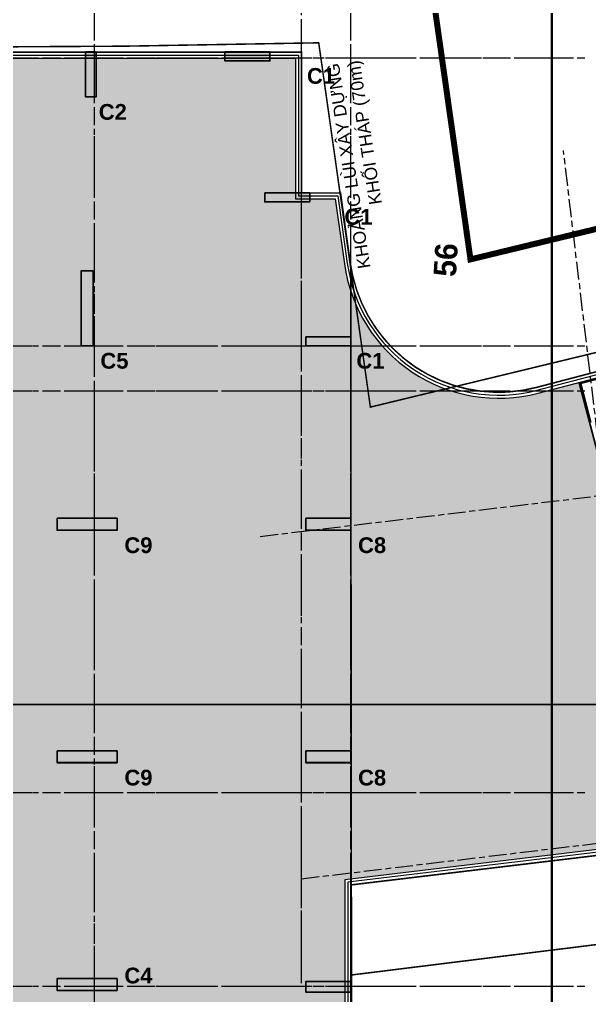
# Model space of a CAD drawing. Header units: millimetres. Extents: x -100356 to 314685, y 446 to 1273965.
# Drawn here: x 70685 to 89710, y 601741 to 634287 of the extents above; entities that cross this region are included whole.
import ezdxf
from ezdxf.xclip import XClip

# ---------------------------------------------------------------- set-up
doc = ezdxf.new("R2010")
doc.units = ezdxf.units.MM
doc.header["$XCLIPFRAME"] = 2
for name, pattern in [('20180221 BF$0$Core - tb$0$HIDDEN', [0.375, 0.25, -0.125]), ('20180221 BF$0$DASHDOT', [1, 0.5, -0.25, 0, -0.25]), ('CENTER', [2, 1.25, -0.25, 0.25, -0.25]), ('CENTER2', [28.574999999999996, 19.05, -3.174999999999999, 3.174999999999999, -3.174999999999999]), ('Dash', [6, 3, -3]), ('DASHED2', [0.375, 0.25, -0.125]), ('gf$0$CENTER2', [28.574999999999996, 19.05, -3.174999999999999, 3.174999999999999, -3.174999999999999]), ('gf$0$Kume - Grid Line', [10.5, 5.999999999999999, -1.25, 2, -1.25]), ('Kume - Grid Line', [10.5, 5.999999999999999, -1.25, 2, -1.25])]:
    doc.linetypes.add(name, pattern=pattern)
for name, color, linetype in [('20180221 BF$0$10', 1, 'Continuous'), ('20180221 BF$0$sohieu_diem', 2, 'Continuous'), ('20180221 BF$0$TREE', 99, 'Continuous'), ('STR', 7, 'Continuous')]:
    doc.layers.add(name, color=color, linetype=linetype)
for name, color, linetype, lineweight in [('20180221 BF$0$setback', 1, 'Continuous', 13), ('20180221 BF$0$TUONG 2', 2, 'Continuous', 25), ('20180330-Ascent Plaza-TP-Ban ve so bo$0$KÍNH', 150, 'Continuous', 9), ('@ color hatch', 7, 'Continuous', 13), ('A-_ANOT----_D', 7, 'Continuous', 5), ('A.Axis', 251, 'CENTER2', 13), ('A.Concrete', 7, 'Continuous', 25), ('gf$0$A.Axis', 251, 'gf$0$CENTER2', 13), ('gf$0$Core - tb$0$1-thaythuong', 9, 'Continuous', 13), ('GJ', 1, 'Continuous', 13), ('KÍNH', 150, 'Continuous', 9), ('LC.HA', 250, 'Continuous', 9), ('LGI', 250, 'CENTER', 9), ('luoicot', 30, 'Continuous', 13), ('TEXT', 6, 'Continuous', 20), ('Text 35', 250, 'Continuous', 15), ('TXT', 1, 'Continuous', 25)]:
    doc.layers.add(name, color=color, linetype=linetype, lineweight=lineweight)
doc.layers.add('@area depoint', color=8, linetype='Continuous', lineweight=35, plot=False)
doc.styles.add('20180221 BF$0$VAPTIMN', font='VNI-Aptima-Bold.TTF')
doc.styles.add('ARIAL', font='Font - TrueType - Arial Bold.ttf')
doc.styles.add('VnArial', font='Font - TrueType - Arial.ttf')

# ---------------------------------------------------------------- blocks, each defined once
blk = doc.blocks.new('X-GRID')
at = {"layer": 'LGI', "ltscale": 1500}
for p, q in [((-49499.99921768473, 49486.83894699802), (-49499.99921768485, -7272.626217615738)), ((-40949.99921768473, 49486.838946998), (-40949.99921768496, -7272.626217615763)), ((5008.778208642208, 30950.00148243189), (-57318.59826279082, 30950.00148243203)), ((-47849.99921768496, -7272.626217615734), (-47849.99921768485, 30849.96715951794)), ((5008.778208642208, 24500.00148243189), (-57318.59826279094, 24500.00148243203)), ((5008.778208642092, 11099.99999999999), (-57318.59826279094, 11100.00000000015)), ((5008.778208642092, 9599.999999999978), (-57318.59826279094, 9600.000000000144)), ((5008.778208642092, -1.2732925824821e-11), (-57318.59826279094, 1.482476363889873e-10))]:
    blk.add_line(p, q, dxfattribs=at)
blk = doc.blocks.new('A$C60262ED2')
at = {"layer": 'LC.HA'}
h = blk.add_hatch(color=256, dxfattribs=at)
h.dxf.hatch_style = 1
h.paths.add_polyline_path([(48408.776904887, 51684.01337275357), (48058.776904887, 51684.01337275357), (48058.776904887, 50184.01337275357), (48408.776904887, 50184.01337275357)])
h = blk.add_hatch(color=256, dxfattribs=at)
h.dxf.hatch_style = 1
h.paths.add_polyline_path([(52708.77777361381, 51684.01097252851), (52708.77777361381, 51384.01097252851), (54208.77777361381, 51384.01097252851), (54208.77777361381, 51684.01097252851)])
h = blk.add_hatch(color=256, dxfattribs=at)
h.dxf.hatch_style = 1
h.paths.add_polyline_path([(54038.78195984004, 46983.90661866689), (54038.78195984004, 46683.90661866689), (55538.78195984004, 46683.90661866689), (55538.78195984004, 46983.90661866689)])
h = blk.add_hatch(color=256, dxfattribs=at)
h.dxf.hatch_style = 1
h.paths.add_polyline_path([(48308.97751178552, 44383.94014987326), (47908.97751178552, 44383.94014987326), (47908.97751178552, 41883.94014987326), (48308.97751178552, 41883.94014987326)])
h = blk.add_hatch(color=256, dxfattribs=at)
h.dxf.hatch_style = 1
h.paths.add_polyline_path([(55408.78229464189, 42184.01338857348), (55408.78229464189, 41884.01338857348), (56908.78229464189, 41884.01338857348), (56908.78229464189, 42184.01338857348)])
h = blk.add_hatch(color=256, dxfattribs=at)
h.dxf.hatch_style = 1
h.paths.add_polyline_path([(47108.77740253322, 36133.99729639734), (47108.77740253322, 35733.99729639734), (49108.77740253322, 35733.99729639734), (49108.77740253322, 36133.99729639734)])
h = blk.add_hatch(color=256, dxfattribs=at)
h.dxf.hatch_style = 1
h.paths.add_polyline_path([(55408.00860510196, 36133.99729639734), (55408.00860510196, 35733.99729639734), (56908.00860510196, 35733.99729639734), (56908.00860510196, 36133.99729639734)])
h = blk.add_hatch(color=256, dxfattribs=at)
h.dxf.hatch_style = 1
h.paths.add_polyline_path([(47109.54657104448, 28384.01041213423), (47109.54657104448, 27984.01041213423), (49109.54657104448, 27984.01041213423), (49109.54657104448, 28384.01041213423)])
h = blk.add_hatch(color=256, dxfattribs=at)
h.dxf.hatch_style = 1
h.paths.add_polyline_path([(55408.77777361323, 28384.01041213423), (55408.77777361323, 27984.01041213423), (56908.77777361323, 27984.01041213423), (56908.77777361323, 28384.01041213423)])
h = blk.add_hatch(color=256, dxfattribs=at)
h.dxf.hatch_style = 1
h.paths.add_polyline_path([(49109.54657104448, 20386.99282891949), (49109.54657104448, 20784.10920791805), (47109.54657104448, 20784.10920791805), (47109.54657104448, 20386.99282891949)])
h = blk.add_hatch(color=256, dxfattribs=at)
h.dxf.hatch_style = 1
h.paths.add_polyline_path([(56908.77777361323, 20334.01041213423), (56908.77777361323, 20684.01041213423), (55408.77777361323, 20684.01041213423), (55408.77777361323, 20334.01041213423)])
at = {"layer": 'STR', "ltscale": 1000}
for points, elevation in [([(48408.776904887, 51684.01337275357), (48058.776904887, 51684.01337275357), (48058.776904887, 50184.01337275357), (48408.776904887, 50184.01337275357)], 6.706806565628017e-05), ([(52708.77777361381, 51684.01097252851), (52708.77777361381, 51384.01097252851), (54208.77777361381, 51384.01097252851), (54208.77777361381, 51684.01097252851)], 6.560706836601802e-05), ([(54038.78195984004, 46983.90661866689), (54038.78195984004, 46683.90661866689), (55538.78195984004, 46683.90661866689), (55538.78195984004, 46983.90661866689)], 6.706806565628017e-05), ([(48308.97751178552, 44383.94014987326), (47908.97751178552, 44383.94014987326), (47908.97751178552, 41883.94014987326), (48308.97751178552, 41883.94014987326)], 6.706806565628017e-05), ([(55408.78229464189, 42184.01338857348), (55408.78229464189, 41884.01338857348), (56908.78229464189, 41884.01338857348), (56908.78229464189, 42184.01338857348)], 6.706806565628017e-05), ([(47108.77740253322, 36133.99729639734), (47108.77740253322, 35733.99729639734), (49108.77740253322, 35733.99729639734), (49108.77740253322, 36133.99729639734)], 6.706806565628017e-05), ([(55408.00860510196, 36133.99729639734), (55408.00860510196, 35733.99729639734), (56908.00860510196, 35733.99729639734), (56908.00860510196, 36133.99729639734)], 6.706806565628017e-05), ([(47109.54657104448, 28384.01041213423), (47109.54657104448, 27984.01041213423), (49109.54657104448, 27984.01041213423), (49109.54657104448, 28384.01041213423)], 6.706806565628017e-05), ([(55408.77777361323, 28384.01041213423), (55408.77777361323, 27984.01041213423), (56908.77777361323, 27984.01041213423), (56908.77777361323, 28384.01041213423)], 6.706806565628017e-05), ([(49109.54657104448, 20386.99282891949), (49109.54657104448, 20784.10920791805), (47109.54657104448, 20784.10920791805), (47109.54657104448, 20386.99282891949)], 6.706806565628017e-05), ([(56908.77777361323, 20334.01041213423), (56908.77777361323, 20684.01041213423), (55408.77777361323, 20684.01041213423), (55408.77777361323, 20334.01041213423)], 6.706806565628017e-05)]:
    blk.add_lwpolyline(points, close=True, dxfattribs=dict(at, elevation=elevation))
at = {"rotation": 180}
blk.add_blockref('X-GRID', (7408.778555928438, 51484.01189456624, 6.706806565628017e-05), dxfattribs=at)
at = {"layer": 'Text 35', "ltscale": 1000, "style": 'ARIAL'}
for s, p in [('C1', (55448.24989483511, 50623.52851214394, 6.706806565628017e-05)), ('C2', (48498.24902610871, 49423.45512912399, 6.706806565628017e-05)), ('C1', (56698.25408106169, 45923.42415826779, 6.706806565628017e-05)), ('C5', (48553.44963300723, 41123.53092409146, 6.706806565628017e-05)), ('C1', (57098.2544158636, 41123.52943416697, 6.706806565628017e-05)), ('C9', (49353.24952375493, 34973.51632592268, 6.706806565628017e-05)), ('C8', (57153.24989483494, 34973.51632592268, 6.706806565628017e-05)), ('C9', (49354.0186922662, 27223.52944165957, 6.706806565628017e-05)), ('C8', (57154.0190633462, 27223.52944165951, 6.706806565628017e-05)), ('C4', (49354.0186922662, 20622.51059091429, 6.706806565628017e-05))]:
    blk.add_text(s, height=525, dxfattribs=at).set_placement(p)
blk = doc.blocks.new('column')
at = {"layer": 'luoicot', "ltscale": 0.5}
blk.add_blockref('A$C60262ED2', (-47108.64113252342, -40383.94843114301, -6.68157683473537e-05), dxfattribs=at)
blk = doc.blocks.new('grid tower')
at = {"layer": 'A.Axis', "linetype": 'Kume - Grid Line', "lineweight": 9, "ltscale": 100}
for p, q in [((-7100.200873018359, 38386.77397704037), (-7100.200873018475, -18372.69118757336)), ((1449.799126981641, 38386.77397704031), (1449.799126981408, -18372.69118757342)), ((48341.18399926659, 19849.9365124742), (-14918.79991812445, 19849.93651247438)), ((-5450.200873018592, -18372.69118757336), (-5450.200873018475, 19749.90218956029)), ((48341.18399926659, 13399.9365124742), (-14918.79991812457, 13399.93651247438)), ((48341.18399926648, -0.06496995768975466), (-14918.79991812457, -0.06496995751513168)), ((48341.18399926648, -1500.06496995769), (-14918.79991812457, -1500.064969957515)), ((48341.18399926648, -11100.06496995769), (-14918.79991812457, -11100.06496995752))]:
    blk.add_line(p, q, dxfattribs=at)
blk = doc.blocks.new('SITE')
at = {"layer": 'GJ', "color": 2, "linetype": 'DASHED2', "ltscale": 200, "const_width": 50}
for points, elevation in [([(-17824.85726146697, 42747.82105758612), (-8761.388092617854, 42796.05047907075), (-2287.339617544902, 42907.87486342783), (-2255.000619305414, 42909.88816991018), (-1185.958073573885, 35376.80779356154), (-1156.783467286848, 8044.275215967384), (-171.9813663010718, -62.86530163977295), (-42868.96356875566, 0.1675262849894352)], -1.948401880183878e-06), ([(-1160.81639505917, 11822.56543983352), (38571.89058090094, 16750.10564390331), (72293.83119198002, 20682.01865234907), (72665.93298668478, 20725.40091659437), (70991.79475905074, 24793.97242829512), (67558.71321172311, 33008.61330619716), (67488.72564941837, 32988.16896476794), (63296.97417460548, 41856.2439627928), (55641.11397701863, 39398.49793158652), (32498.0134045966, 31968.91299656802), (30483.45593920327, 38296.36017735372), (27912.23902114679, 37565.9203514136), (20347.20191071602, 35807.48221048719), (-530.79163456487, 30760.13330863212), (-1185.958083242935, 35376.60854589431)], -1.53277294855317e-06)]:
    blk.add_lwpolyline(points, dxfattribs=dict(at, elevation=elevation))
at = {"layer": 'TEXT', "extrusion": (-1.38694278514431e-09, 5.521557532036263e-09, 1), "insert": (-108.1246516158571, 29991.15589171386, 2.53674456826596e-08), "char_height": 419.9999999999998, "width": 12264.82834147841, "attachment_point": 1, "text_direction": (-0.1533147348097698, 0.9881774092187141, -5.668917182160395e-09), "style": 'VnArial'}
blk.add_mtext('\\pi5420.49001;KHOẢNG LÙI XÂY DỰNG \\P\\pi7471.49956;KHỐI THÁP (70m)', dxfattribs=at)
blk = doc.blocks.new('SECTION SYMBOL 2')
at = {"layer": 'TXT', "linetype": '20180221 BF$0$Core - tb$0$HIDDEN', "ltscale": 300, "const_width": 50, "elevation": -6.835362139881934e-05}
blk.add_lwpolyline([(76548.48422347303, -10458.68539390172), (-5470.140178640315, -10458.68539390172), (-5470.140178640315, -5227.792374822719), (-37733.1129112466, -5227.792393400334)], dxfattribs=at)
blk = doc.blocks.new('20180221 BF$0$hientrang')
at = {"layer": '20180221 BF$0$10', "color": 1, "linetype": 'Continuous'}
for p, q in [((-70963.43429744185, 47370.89826066041, -1.952475130390826e-06), (-59640.44825465105, 49716.52975018159, -1.598956099344858e-06)), ((-65904.15067557647, 31044.46418409038, -1.886014317536145e-06), (-70963.43429744185, 47370.89826066041, -1.952475130390826e-06))]:
    blk.add_line(p, q, dxfattribs=at)
at = {"layer": '20180221 BF$0$10', "color": 1}
for p, q in [((-70963.43429755815, 47370.89826066006, -1.952475130394322e-06), (-59640.4482545345, 49716.52975041384, -1.598956099340115e-06)), ((-65904.15067336091, 31044.46418711438, -1.886014317453461e-06), (-70963.43429755815, 47370.89826066006, -1.952475130394322e-06))]:
    blk.add_line(p, q, dxfattribs=at)
at = {"layer": '20180221 BF$0$setback', "color": 1, "linetype": '20180221 BF$0$DASHDOT', "ltscale": 200, "const_width": 199.9999999999989, "elevation": -1.53136088444266e-06}
blk.add_lwpolyline([(-63693.49329518929, 23681.65263762069), (-65904.15067941154, 31044.46418945078), (-70963.43429744185, 47370.89826066041), (-59640.44825453446, 49716.52975018113)], dxfattribs=at)
at = {"layer": '20180221 BF$0$sohieu_diem', "color": 3, "const_width": 93.75093750937491, "elevation": -1.951063066293001e-06}
blk.add_lwpolyline([(-71010.3097284949, 47370.95775196556, 1), (-70916.55886638834, 47370.83876935486, 1)], format="xyb", close=True, dxfattribs=at)
at = {"layer": '20180221 BF$0$sohieu_diem', "color": 3, "style": '20180221 BF$0$VAPTIMN'}
blk.add_text('56', height=750.0075000750003, rotation=359.9272838922649, dxfattribs=at).set_placement((-71589.72935974557, 47821.15460352175, -1.968974554108263e-06))
blk = doc.blocks.new('escalator')
at = {"layer": '20180221 BF$0$TUONG 2', "ltscale": 0.5}
blk.add_lwpolyline([(0, 0), (13000, 0), (13000, -2800), (0, -2800)], close=True, dxfattribs=at)
at = {"layer": 'gf$0$Core - tb$0$1-thaythuong'}
for p, q in [((0, -37.75937987437646), (0, -1369.759379874376)), ((1.280568540096283e-09, -37.75937987437646), (50.57941274542827, -37.75937987437646)), ((1.280568540096283e-09, -37.75937987437646), (1.280568540096283e-09, -1369.759379874376)), ((50.57941274542827, -37.75937987437646), (2639.170356499613, -37.75937987437646)), ((50.57941274542827, -37.75937987437646), (50.57941274542827, -1369.759379874376))]:
    blk.add_line(p, q, dxfattribs=at)
blk = doc.blocks.new('gf$0$grid tower-gf')
at = {"layer": 'gf$0$A.Axis', "linetype": 'gf$0$Kume - Grid Line', "lineweight": 9, "ltscale": 100}
for p, q in [((-18461.91424221627, 27564.94006966057), (-14199.98038359242, -8014.818142270276)), ((48341.18399926659, 19849.93651247419), (-14918.79991812445, 19849.93651247441)), ((-5450.200873018475, 16270.96912280655), (-66811.21818216422, 8920.818070296635)), ((48341.18399926659, 13399.9365124742), (-14918.79991812457, 13399.93651247438)), ((-4082.447006091184, 4852.59579910124), (-65443.4643152369, -2497.555253408675)), ((48341.18399926648, -0.06496995770430658), (-14918.79991812457, -0.06496995747147594)), ((48341.18399926648, -1500.064969957704), (-14918.79991812457, -1500.064969957501)), ((48341.18399926653, -11100.06496995769), (-14918.79991812457, -11100.0649699575))]:
    blk.add_line(p, q, dxfattribs=at)

msp = doc.modelspace()

# ---------------------------------------------------------------- hatches: boundary and pattern name
at = {"layer": '@ color hatch'}
h = msp.add_hatch(color=31, dxfattribs=at)
edge = h.paths.add_edge_path()
edge.add_line((42290.88621328968, 633001.907779489), (42290.89626850583, 632800.403222901))
edge.add_line((42290.89626850583, 632800.403222901), (38141.05388964584, 632804.9332219281))
edge.add_line((38141.05388964584, 632804.9332219281), (38141.05387459689, 630304.9805965057))
edge.add_line((38141.05387459689, 630304.9805965057), (39541.05388964578, 630304.980589282))
edge.add_line((39541.05388964578, 630304.9805892821), (39541.05388964578, 625904.8579966691))
edge.add_line((39541.05388964578, 625904.857996669), (38141.05067841772, 625905.3022372304))
edge.add_line((38141.05067841772, 625905.3022372304), (38141.05706501321, 621702.7685733796))
edge.add_line((38141.05706501321, 621702.7685733796), (32440.7174275121, 621701.9330072587))
edge.add_line((32440.7174275121, 621701.9330072587), (32441.05502198764, 612501.9673089563))
edge.add_line((32441.05502198764, 612501.9673089563), (42140.72133717313, 612501.9673089636))
edge.add_line((42140.72133717313, 612501.9673089636), (42145.74103645619, 621902.022562211))
edge.add_line((42145.74103645619, 621902.0225622111), (46565.7460508517, 621902.0226190048))
edge.add_line((46565.7460508517, 621902.0226190047), (46565.88247926061, 614202.0520664095))
edge.add_line((46565.88247926061, 614202.0520664095), (42398.07857147493, 614202.0521044338))
edge.add_line((42398.07857147493, 614202.0521044338), (42398.07446563034, 612501.9585937202))
edge.add_line((42398.07446563034, 612501.9585937202), (43815.88247926038, 612501.9551696149))
edge.add_line((43815.88247926038, 612501.9551696149), (43815.88247926038, 608655.0786345177))
edge.add_line((43815.88247926038, 608655.0786345177), (43815.88247926038, 607251.9743066258))
edge.add_line((43815.88247926038, 607251.9743066259), (43815.88247926038, 602001.9934436369))
edge.add_line((43815.88247926038, 602001.9934436368), (41335.46807794237, 602002.0866619493))
edge.add_line((41335.46807794237, 602002.0866619494), (41339.87811137776, 590801.9983739201))
edge.add_line((41339.87811137776, 590801.9983739201), (81540.32361269678, 590804.8725945767))
edge.add_line((81540.32361269677, 590804.8725945766), (81540.4587051182, 596954.9345214635))
edge.add_line((81540.4587051182, 596954.9345214635), (81540.95082716095, 596955.0074717753))
edge.add_line((81540.95082716095, 596955.0074717753), (81540.9097446078, 605606.2612832524))
edge.add_line((81540.9097446078, 605606.2612832524), (136487.6417811537, 612188.0749170718))
edge.add_line((136487.6417811537, 612188.0749170717), (134542.2522998185, 628433.5803568949))
edge.add_line((134542.2522998185, 628433.5803568949), (131695.3520649422, 627410.7592974561))
edge.add_line((131695.3520649422, 627410.7592974561), (132214.610162929, 623057.0087802709))
edge.add_line((132214.610162929, 623057.0087802708), (126157.907791224, 622331.504555205))
edge.add_line((126157.9077912239, 622331.504555205), (125805.3526970749, 625294.6277520886))
edge.add_line((125805.3526970749, 625294.6277520886), (118785.2505894278, 622772.478156838))
edge.add_line((118785.2505894278, 622772.478156838), (118790.5155857705, 622729.0833229843))
edge.add_line((118790.5155857705, 622729.0833229844), (105873.9306569203, 621172.8445129478))
edge.add_line((105873.9306569203, 621172.8445129477), (105254.3056330929, 626336.6585942938))
edge.add_line((105254.3056330929, 626336.6585942939), (101939.3507578438, 625470.5283395597))
edge.add_line((101939.3507578438, 625470.5283395596), (102648.9627270495, 622756.7156000326))
edge.add_line((102648.9627270495, 622756.7156000326), (90071.82136088306, 619468.0205616527))
edge.add_line((90071.82136088306, 619468.0205616527), (89361.58719169574, 622184.2146576225))
edge.add_line((89361.58719169574, 622184.2146576225), (87992.11876649752, 621826.4004246676))
edge.add_arc((86677.59327016228, 626857.5059412995), 5199.999999999945, 187.9645856006331, 284.64287089675076, ccw=False)
edge.add_line((81527.75297887779, 626136.9887837925), (81224.4287856724, 628304.9748410505))
edge.add_line((81224.4287856724, 628304.9748410505), (79894.90492910413, 628304.9748410505))
edge.add_line((79894.90492910413, 628304.9748410505), (79894.90492910413, 633005.0166571476))
edge.add_line((79894.90492910413, 633005.0166571476), (42290.88621328968, 633001.907779489))
h.paths.add_polyline_path([(62190.74487504514, 621901.8623247725), (68940.74487504507, 621901.9272850606), (68940.74487504647, 605683.7679942824), (64840.7060422931, 605683.7679942823), (64840.7060422931, 607183.767994286), (63470.88109834003, 607180.7435934679), (63470.74486537574, 613071.9183832882), (63540.74360264499, 613071.9183832882), (63540.87940785329, 619301.9575922533), (62190.75747299485, 619302.0639591608)], flags=16)

# ---------------------------------------------------------------- linework, layer by layer
at = {"color": 3, "linetype": 'Dash', "ltscale": 30, "const_width": 49.99999999999999, "elevation": 6.81027361539873e-05}
msp.add_lwpolyline([(136710.3665189673, 612010.2986294958), (81740.84844784134, 605425.7541315856), (81740.24633351898, 590605.0801179847), (41139.95685185515, 590601.983123322), (41135.38930335268, 602202.109797142), (41139.71683341607, 602201.9934436368), (41139.76086916512, 612301.9556526282), (32240.88622478686, 612301.9831240388), (32240.88622473261, 621901.9871764574), (34740.88622478814, 621901.9871764574), (34741.0882094734, 623405.081605675), (32240.88622478686, 623401.9871764574), (32240.88622478686, 633001.983117862), (42090.88621328968, 633001.9068490043), (42090.88621328968, 633201.907779489), (80094.90492910413, 633201.907779489), (80094.90492910413, 628504.9748410505), (81398.3946793361, 628504.9748410505), (81725.8237593118, 626164.7009821581, 0.4487796255676842), (87941.56009356152, 622019.9044829995), (110701.8062044983, 627966.6936562303)], format="xyb", dxfattribs=at)
at = {"layer": '@area depoint', "ltscale": 0.5, "elevation": 6.889416706986018e-05}
for points in [[(29051.6572107732, 575491.7176264229), (88451.65721077319, 575491.7176264229), (88451.65721077319, 659491.7176264229), (29051.6572107732, 659491.7176264229)], [(88451.65721077319, 575491.7176264229), (147851.6572107732, 575491.7176264229), (147851.6572107732, 659491.7176264229), (88451.65721077319, 659491.7176264229)]]:
    msp.add_lwpolyline(points, close=True, dxfattribs=at)
at = {"layer": 'KÍNH', "elevation": 6.81027361539873e-05}
for points in [[(136710.3665189673, 612010.2986294958), (81740.84844784134, 605425.7541315856), (81740.24633351904, 590605.0801179847), (41139.95685185503, 590601.9831233219), (41135.38930335262, 602202.1097971419), (42141.70087711716, 602201.9934436368), (42141.7449128662, 602201.9934436368), (43615.88247926038, 602201.9934436368), (43615.88247926038, 612301.9556526282), (32240.88622478692, 612301.9831240388), (32240.88622473255, 621901.9871764573), (34740.88622478814, 621901.9871764574), (34741.08820947346, 623405.081605675), (32240.88622478686, 623401.9871764573), (32240.88622478686, 633001.983117862), (42090.88621328962, 633001.9068490043), (42090.88621328968, 633201.907779489), (80094.90492910413, 633201.907779489), (80094.90492910413, 628504.9748410505), (81398.3946793361, 628504.9748410505), (81725.82375931185, 626164.7009821582, 0.4487796255676873), (87941.56009356158, 622019.9044829995), (110701.8062044984, 627966.6936562303)], [(136599.1862808599, 612097.6957342847), (81640.85205283626, 605514.4908972475), (81640.25039579153, 590705.0724905742), (41239.91748161642, 590701.990748621), (41235.42869064747, 602102.0982295456), (42241.70019464217, 602101.9818806736), (42241.74423047015, 602101.9934436368), (43715.88247926038, 602101.9934436368), (43715.88247926038, 612401.9554111216), (32340.88622478634, 612401.9828825321), (32340.88622473313, 621801.9871764574), (34840.87278776714, 621801.9871764574), (34841.10166494449, 623505.2054660892), (32340.88622478686, 623502.111020218), (32340.88622478686, 632901.9823435559), (42190.88621328957, 632901.9060746983), (42190.88621328968, 633101.907779489), (79994.90492910413, 633101.907779489), (79994.90492910413, 628404.9748410505), (81311.41173250425, 628404.9748410505), (81626.78836909482, 626150.8448829753, 0.4487796255676893), (87966.83943002955, 621923.1524538335), (110685.9493160071, 627859.1935685406)], [(136488.0060427526, 612185.0928390737), (81540.85565783117, 605603.2276629093), (81540.25445806402, 590805.0648631637), (41339.87811137782, 590801.9983739201), (41335.46807794231, 602002.0866619494), (42341.69951216719, 602001.9703177103), (42341.74354807409, 602001.9934436368), (43815.88247926038, 602001.9934436368), (43815.88247926038, 612501.9551696149), (32440.88622478575, 612501.9826410254), (32440.88622473372, 621701.9871764574), (34940.85935074614, 621701.9871764574), (34941.11512041551, 623605.3293265032), (32440.88622478686, 623602.2348639786), (32440.88622478686, 632801.9815692498), (42290.88621328951, 632801.9053003922), (42290.88621328962, 633001.907779489), (79894.90492910413, 633001.907779489), (79894.90492910413, 628304.9748410505), (81224.4287856724, 628304.9748410505), (81527.75297887779, 626136.9887837925, 0.4487796255676919), (87992.11876649752, 621826.4004246676), (110670.0924275159, 627751.6934808509)]]:
    msp.add_lwpolyline(points, format="xyb", dxfattribs=at)

# ---------------------------------------------------------------- block references
at = {"layer": '20180221 BF$0$TREE'}
ref = msp.add_blockref('20180221 BF$0$hientrang', (137502.2644585983, 694113.0147101956, 6.882658044176064e-05), dxfattribs=dict(at, rotation=86.37342821610302))
XClip(ref).set_block_clipping_path([(-133148.1755428242, 112075.9558377523), (-124131.7889780848, -30182.587738563365), (-23551.898604514776, -23807.805954292417), (-32568.285169254174, 118450.73762202327)])
at = {"layer": '20180221 BF$0$TUONG 2', "rotation": 14.65371874512413}
msp.add_blockref('escalator', (89363.48704492433, 622176.9433174424, 6.81027361539873e-05), dxfattribs=at)
at = {"layer": '20180330-Ascent Plaza-TP-Ban ve so bo$0$KÍNH', "rotation": 180}
msp.add_blockref('gf$0$grid tower-gf', (74640.6822360503, 621904.886713639, 6.56603587163886e-05), dxfattribs=at)
at = {"layer": 'A-_ANOT----_D', "rotation": 180}
msp.add_blockref('grid tower', (74640.7499635319, 621904.95168719, 6.83895810388007e-05), dxfattribs=at)
at = {"layer": 'A.Concrete'}
for p in [(71940.74880138306, 621904.9455439823, 6.889417565665839e-05), (71940.75032117548, 621905.0166535266, 6.83895810388007e-05)]:
    msp.add_blockref('column', p, dxfattribs=at)
at = {"layer": 'GJ'}
msp.add_blockref('SITE', (82927.04389999084, 590602.0572237012, 6.734584422720054e-05), dxfattribs=at)
at = {"layer": 'TEXT'}
msp.add_blockref('SECTION SYMBOL 2', (68942.82480874732, 621905.0166771644, 6.83895810388007e-05), dxfattribs=at)

doc.saveas('drawing.dxf')
